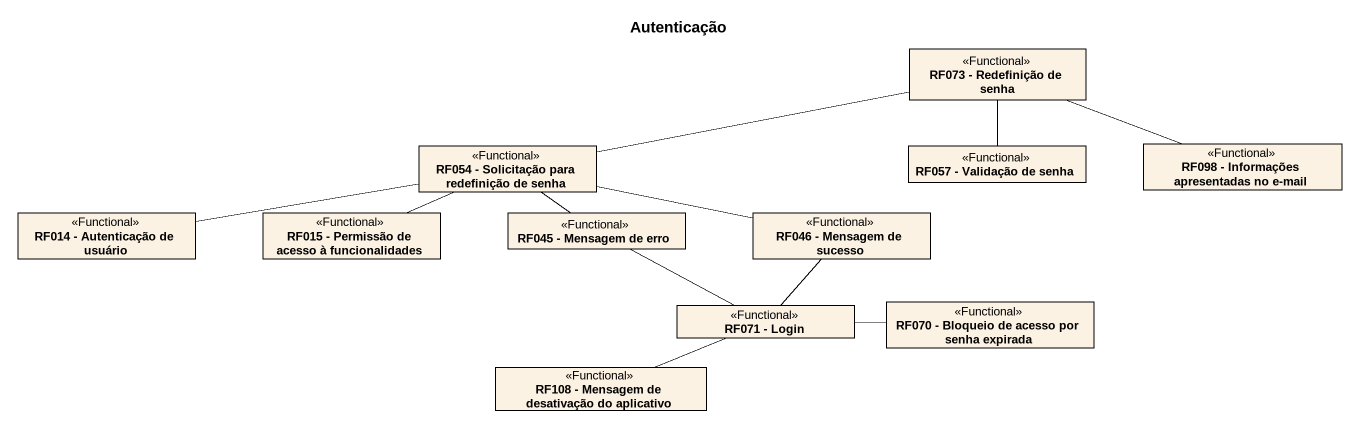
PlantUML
@startuml
title Autenticação
hide circle
hide empty members
class "RF073 - Redefinição de senha" as RF073_Redefinição_de_senha <<Functional>>
class "RF054 - Solicitação para redefinição de senha" as RF054_Solicitação_para <<Functional>>
class "RF057 - Validação de senha" as RF057_Validação_de_senha <<Functional>>
class "RF098 - Informações apresentadas no e-mail" as RF098_Informações <<Functional>>
class "RF014 - Autenticação de usuário" as RF014_Autenticação_de <<Functional>>
class "RF015 - Permissão de acesso à funcionalidades" as RF015_Permissão_de_acesso_à <<Functional>>
class "RF045 - Mensagem de erro" as RF045_Mensagem_de_erro <<Functional>>
class "RF046 - Mensagem de sucesso" as RF046_Mensagem_de_sucesso <<Functional>>
class "RF071 - Login" as RF071_Login <<Functional>>
class "RF070 - Bloqueio de acesso por senha expirada" as RF070_Bloqueio_de_acesso <<Functional>>
class "RF108 - Mensagem de desativação do aplicativo" as RF108_Mensagem_de <<Functional>>
RF054_Solicitação_para -right- RF073_Redefinição_de_senha
RF057_Validação_de_senha -up- RF073_Redefinição_de_senha
RF098_Informações -left- RF073_Redefinição_de_senha
RF014_Autenticação_de -right- RF054_Solicitação_para
RF015_Permissão_de_acesso_à -right- RF054_Solicitação_para
RF045_Mensagem_de_erro -up- RF054_Solicitação_para
RF045_Mensagem_de_erro -right- RF071_Login
RF046_Mensagem_de_sucesso -left- RF054_Solicitação_para
RF046_Mensagem_de_sucesso -- RF071_Login
RF070_Bloqueio_de_acesso -left- RF071_Login
RF108_Mensagem_de -right- RF071_Login
@enduml
